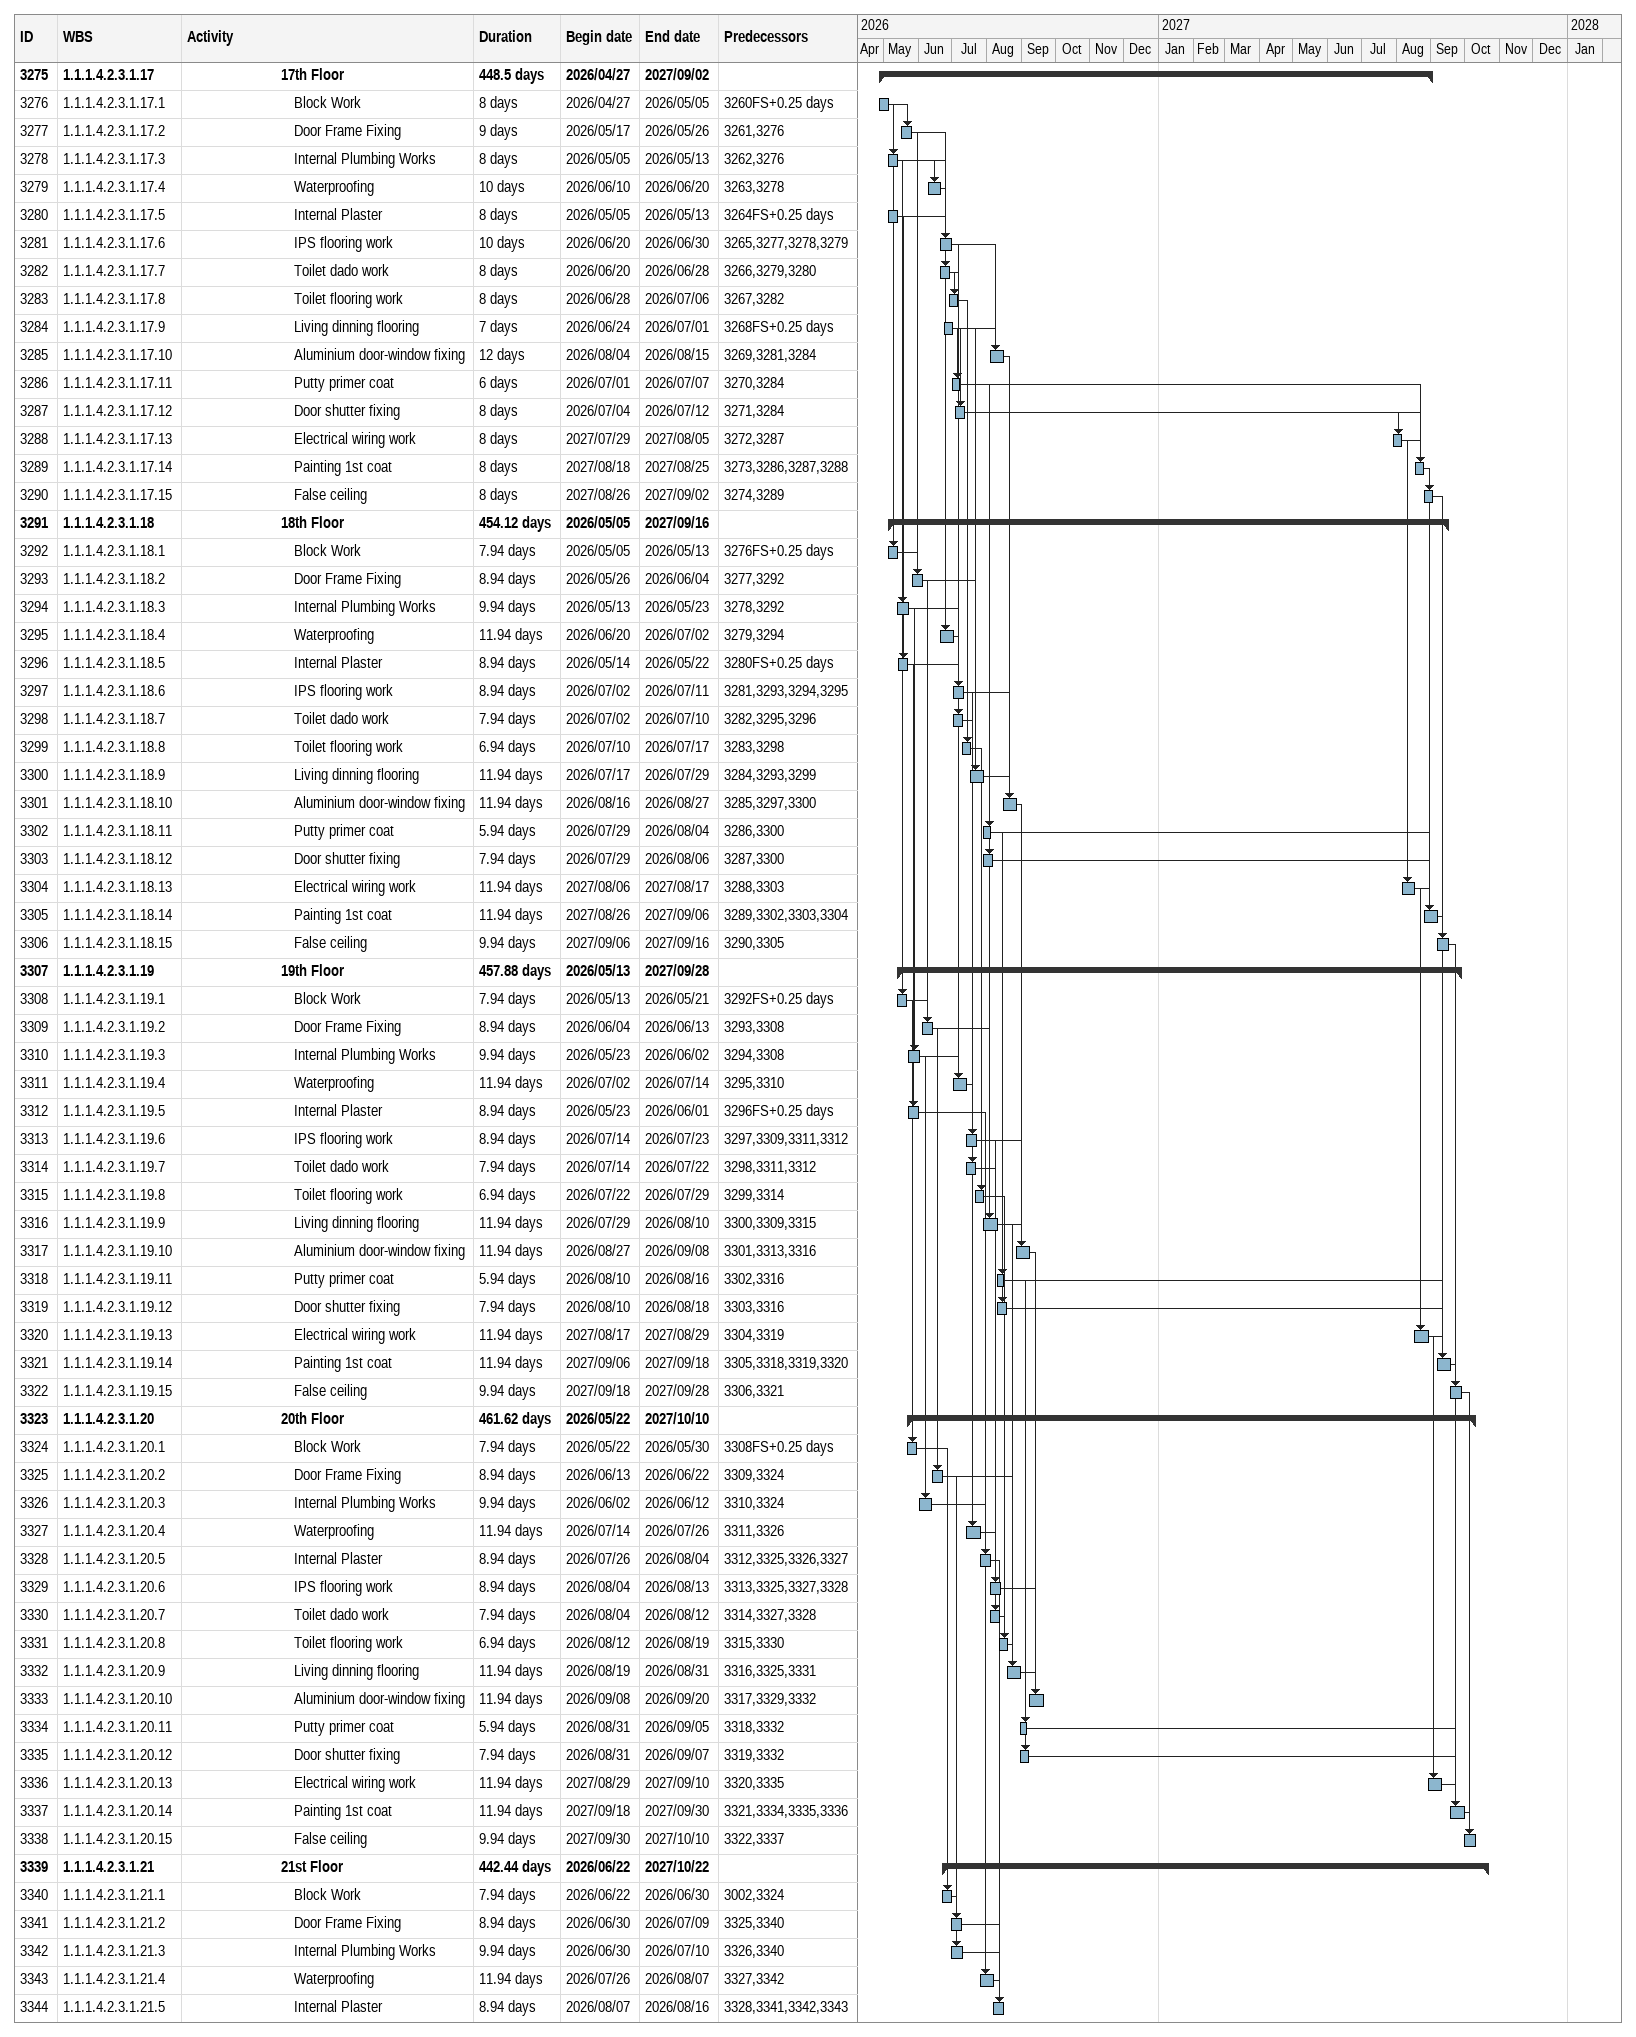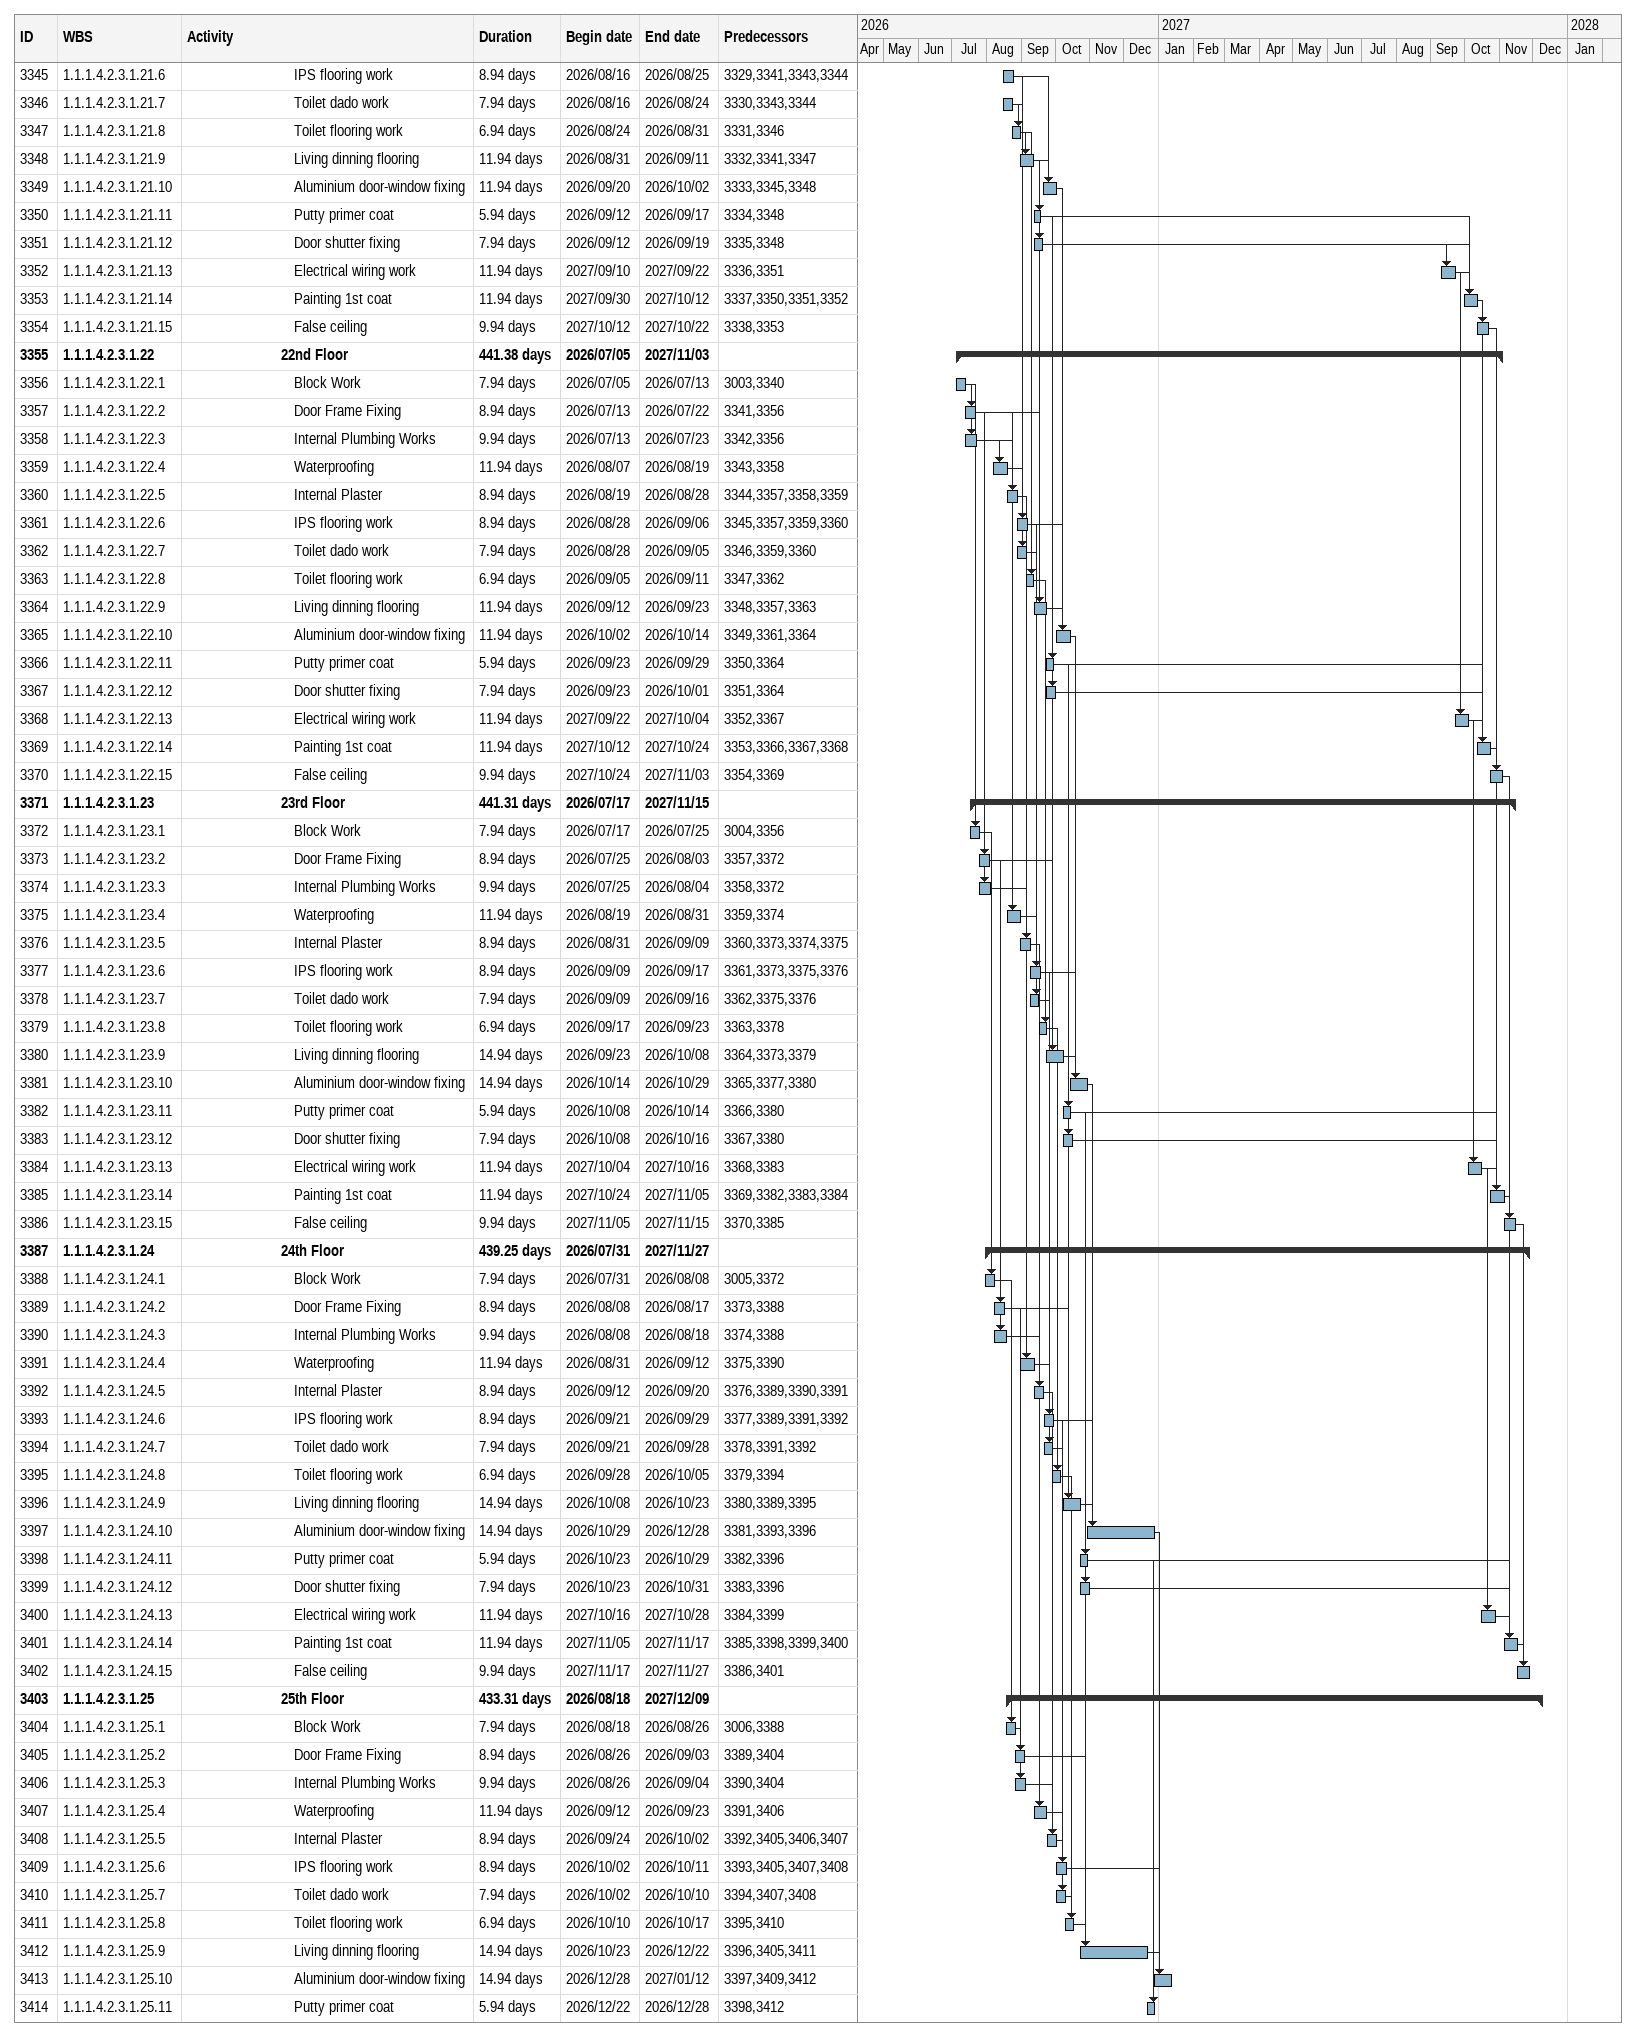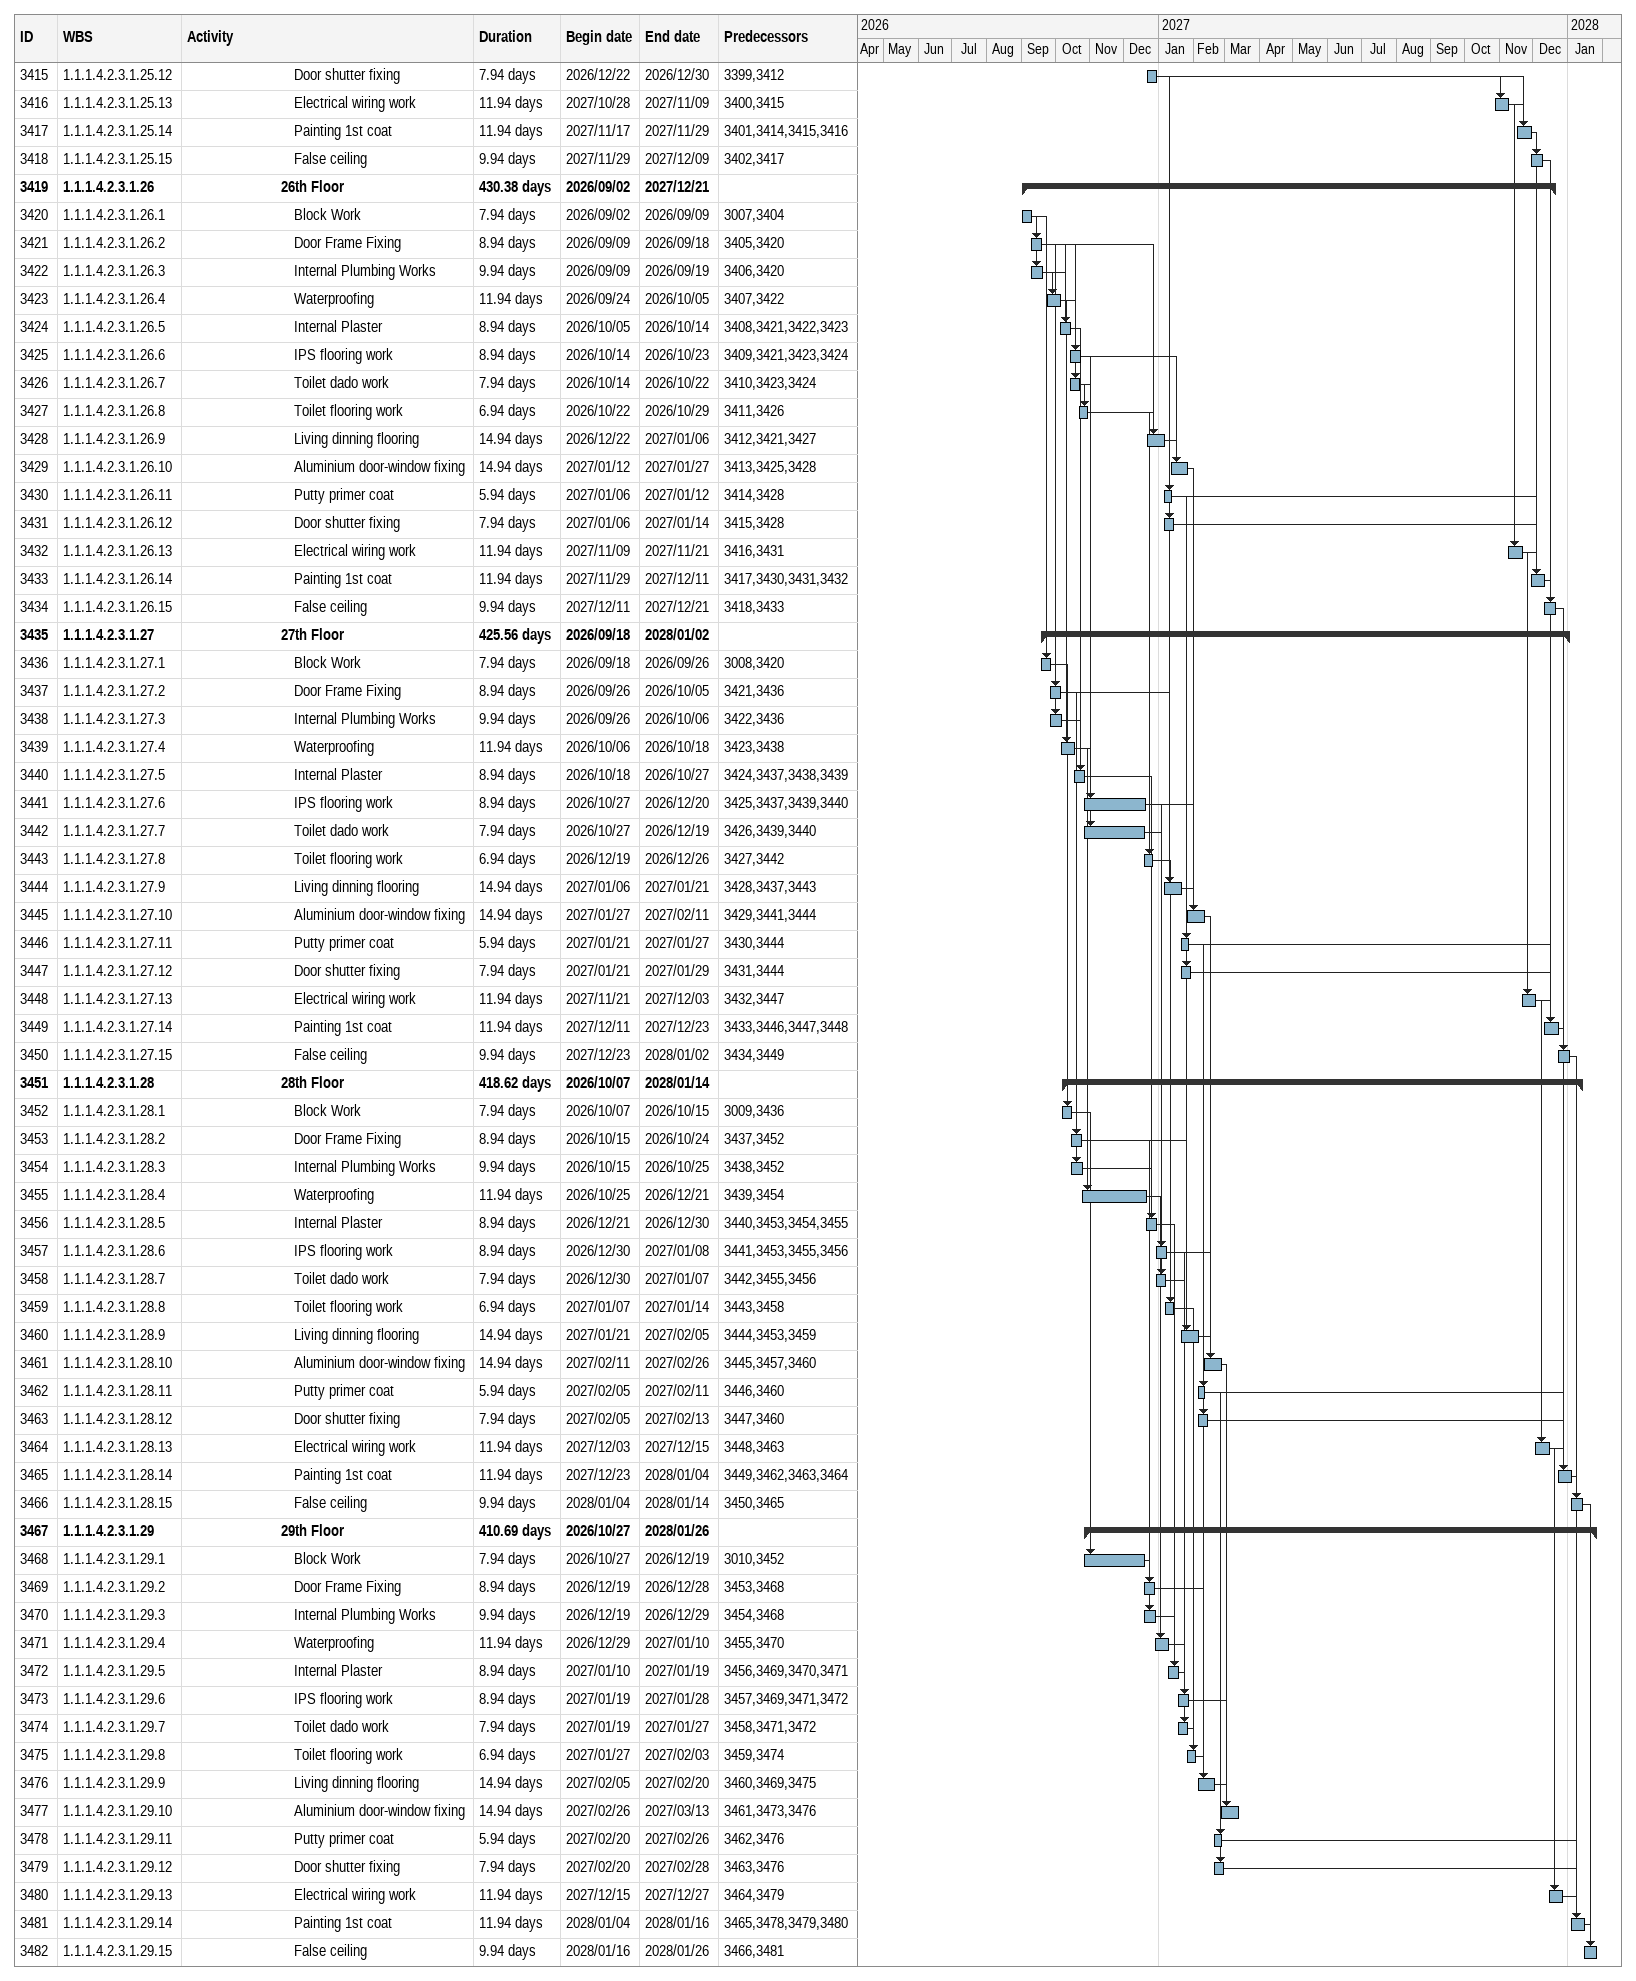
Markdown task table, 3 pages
| ID | WBS | Task | Duration | Start | Finish | Predecessors |
|---|---|---|---|---|---|---|
| 3275 | 1.1.1.4.2.3.1.17 | **17th Floor** | 448.5d | 2026-04-27 | 2027-09-02 |  |
| 3276 | 1.1.1.4.2.3.1.17.1 | Block Work | 8d | 2026-04-27 | 2026-05-05 | 3260FS+0.25d |
| 3277 | 1.1.1.4.2.3.1.17.2 | Door Frame Fixing | 9d | 2026-05-17 | 2026-05-26 | 3261, 3276 |
| 3278 | 1.1.1.4.2.3.1.17.3 | Internal Plumbing Works | 8d | 2026-05-05 | 2026-05-13 | 3262, 3276 |
| 3279 | 1.1.1.4.2.3.1.17.4 | Waterproofing | 10d | 2026-06-10 | 2026-06-20 | 3263, 3278 |
| 3280 | 1.1.1.4.2.3.1.17.5 | Internal Plaster | 8d | 2026-05-05 | 2026-05-13 | 3264FS+0.25d |
| 3281 | 1.1.1.4.2.3.1.17.6 | IPS flooring work | 10d | 2026-06-20 | 2026-06-30 | 3265, 3277, 3278, 3279 |
| 3282 | 1.1.1.4.2.3.1.17.7 | Toilet dado work | 8d | 2026-06-20 | 2026-06-28 | 3266, 3279, 3280 |
| 3283 | 1.1.1.4.2.3.1.17.8 | Toilet flooring work | 8d | 2026-06-28 | 2026-07-06 | 3267, 3282 |
| 3284 | 1.1.1.4.2.3.1.17.9 | Living dinning flooring | 7d | 2026-06-24 | 2026-07-01 | 3268FS+0.25d |
| 3285 | 1.1.1.4.2.3.1.17.10 | Aluminium door-window fixing | 12d | 2026-08-04 | 2026-08-15 | 3269, 3281, 3284 |
| 3286 | 1.1.1.4.2.3.1.17.11 | Putty primer coat | 6d | 2026-07-01 | 2026-07-07 | 3270, 3284 |
| 3287 | 1.1.1.4.2.3.1.17.12 | Door shutter fixing | 8d | 2026-07-04 | 2026-07-12 | 3271, 3284 |
| 3288 | 1.1.1.4.2.3.1.17.13 | Electrical wiring work | 8d | 2027-07-29 | 2027-08-05 | 3272, 3287 |
| 3289 | 1.1.1.4.2.3.1.17.14 | Painting 1st coat | 8d | 2027-08-18 | 2027-08-25 | 3273, 3286, 3287, 3288 |
| 3290 | 1.1.1.4.2.3.1.17.15 | False ceiling | 8d | 2027-08-26 | 2027-09-02 | 3274, 3289 |
| 3291 | 1.1.1.4.2.3.1.18 | **18th Floor** | 454.12d | 2026-05-05 | 2027-09-16 |  |
| 3292 | 1.1.1.4.2.3.1.18.1 | Block Work | 7.94d | 2026-05-05 | 2026-05-13 | 3276FS+0.25d |
| 3293 | 1.1.1.4.2.3.1.18.2 | Door Frame Fixing | 8.94d | 2026-05-26 | 2026-06-04 | 3277, 3292 |
| 3294 | 1.1.1.4.2.3.1.18.3 | Internal Plumbing Works | 9.94d | 2026-05-13 | 2026-05-23 | 3278, 3292 |
| 3295 | 1.1.1.4.2.3.1.18.4 | Waterproofing | 11.94d | 2026-06-20 | 2026-07-02 | 3279, 3294 |
| 3296 | 1.1.1.4.2.3.1.18.5 | Internal Plaster | 8.94d | 2026-05-14 | 2026-05-22 | 3280FS+0.25d |
| 3297 | 1.1.1.4.2.3.1.18.6 | IPS flooring work | 8.94d | 2026-07-02 | 2026-07-11 | 3281, 3293, 3294, 3295 |
| 3298 | 1.1.1.4.2.3.1.18.7 | Toilet dado work | 7.94d | 2026-07-02 | 2026-07-10 | 3282, 3295, 3296 |
| 3299 | 1.1.1.4.2.3.1.18.8 | Toilet flooring work | 6.94d | 2026-07-10 | 2026-07-17 | 3283, 3298 |
| 3300 | 1.1.1.4.2.3.1.18.9 | Living dinning flooring | 11.94d | 2026-07-17 | 2026-07-29 | 3284, 3293, 3299 |
| 3301 | 1.1.1.4.2.3.1.18.10 | Aluminium door-window fixing | 11.94d | 2026-08-16 | 2026-08-27 | 3285, 3297, 3300 |
| 3302 | 1.1.1.4.2.3.1.18.11 | Putty primer coat | 5.94d | 2026-07-29 | 2026-08-04 | 3286, 3300 |
| 3303 | 1.1.1.4.2.3.1.18.12 | Door shutter fixing | 7.94d | 2026-07-29 | 2026-08-06 | 3287, 3300 |
| 3304 | 1.1.1.4.2.3.1.18.13 | Electrical wiring work | 11.94d | 2027-08-06 | 2027-08-17 | 3288, 3303 |
| 3305 | 1.1.1.4.2.3.1.18.14 | Painting 1st coat | 11.94d | 2027-08-26 | 2027-09-06 | 3289, 3302, 3303, 3304 |
| 3306 | 1.1.1.4.2.3.1.18.15 | False ceiling | 9.94d | 2027-09-06 | 2027-09-16 | 3290, 3305 |
| 3307 | 1.1.1.4.2.3.1.19 | **19th Floor** | 457.88d | 2026-05-13 | 2027-09-28 |  |
| 3308 | 1.1.1.4.2.3.1.19.1 | Block Work | 7.94d | 2026-05-13 | 2026-05-21 | 3292FS+0.25d |
| 3309 | 1.1.1.4.2.3.1.19.2 | Door Frame Fixing | 8.94d | 2026-06-04 | 2026-06-13 | 3293, 3308 |
| 3310 | 1.1.1.4.2.3.1.19.3 | Internal Plumbing Works | 9.94d | 2026-05-23 | 2026-06-02 | 3294, 3308 |
| 3311 | 1.1.1.4.2.3.1.19.4 | Waterproofing | 11.94d | 2026-07-02 | 2026-07-14 | 3295, 3310 |
| 3312 | 1.1.1.4.2.3.1.19.5 | Internal Plaster | 8.94d | 2026-05-23 | 2026-06-01 | 3296FS+0.25d |
| 3313 | 1.1.1.4.2.3.1.19.6 | IPS flooring work | 8.94d | 2026-07-14 | 2026-07-23 | 3297, 3309, 3311, 3312 |
| 3314 | 1.1.1.4.2.3.1.19.7 | Toilet dado work | 7.94d | 2026-07-14 | 2026-07-22 | 3298, 3311, 3312 |
| 3315 | 1.1.1.4.2.3.1.19.8 | Toilet flooring work | 6.94d | 2026-07-22 | 2026-07-29 | 3299, 3314 |
| 3316 | 1.1.1.4.2.3.1.19.9 | Living dinning flooring | 11.94d | 2026-07-29 | 2026-08-10 | 3300, 3309, 3315 |
| 3317 | 1.1.1.4.2.3.1.19.10 | Aluminium door-window fixing | 11.94d | 2026-08-27 | 2026-09-08 | 3301, 3313, 3316 |
| 3318 | 1.1.1.4.2.3.1.19.11 | Putty primer coat | 5.94d | 2026-08-10 | 2026-08-16 | 3302, 3316 |
| 3319 | 1.1.1.4.2.3.1.19.12 | Door shutter fixing | 7.94d | 2026-08-10 | 2026-08-18 | 3303, 3316 |
| 3320 | 1.1.1.4.2.3.1.19.13 | Electrical wiring work | 11.94d | 2027-08-17 | 2027-08-29 | 3304, 3319 |
| 3321 | 1.1.1.4.2.3.1.19.14 | Painting 1st coat | 11.94d | 2027-09-06 | 2027-09-18 | 3305, 3318, 3319, 3320 |
| 3322 | 1.1.1.4.2.3.1.19.15 | False ceiling | 9.94d | 2027-09-18 | 2027-09-28 | 3306, 3321 |
| 3323 | 1.1.1.4.2.3.1.20 | **20th Floor** | 461.62d | 2026-05-22 | 2027-10-10 |  |
| 3324 | 1.1.1.4.2.3.1.20.1 | Block Work | 7.94d | 2026-05-22 | 2026-05-30 | 3308FS+0.25d |
| 3325 | 1.1.1.4.2.3.1.20.2 | Door Frame Fixing | 8.94d | 2026-06-13 | 2026-06-22 | 3309, 3324 |
| 3326 | 1.1.1.4.2.3.1.20.3 | Internal Plumbing Works | 9.94d | 2026-06-02 | 2026-06-12 | 3310, 3324 |
| 3327 | 1.1.1.4.2.3.1.20.4 | Waterproofing | 11.94d | 2026-07-14 | 2026-07-26 | 3311, 3326 |
| 3328 | 1.1.1.4.2.3.1.20.5 | Internal Plaster | 8.94d | 2026-07-26 | 2026-08-04 | 3312, 3325, 3326, 3327 |
| 3329 | 1.1.1.4.2.3.1.20.6 | IPS flooring work | 8.94d | 2026-08-04 | 2026-08-13 | 3313, 3325, 3327, 3328 |
| 3330 | 1.1.1.4.2.3.1.20.7 | Toilet dado work | 7.94d | 2026-08-04 | 2026-08-12 | 3314, 3327, 3328 |
| 3331 | 1.1.1.4.2.3.1.20.8 | Toilet flooring work | 6.94d | 2026-08-12 | 2026-08-19 | 3315, 3330 |
| 3332 | 1.1.1.4.2.3.1.20.9 | Living dinning flooring | 11.94d | 2026-08-19 | 2026-08-31 | 3316, 3325, 3331 |
| 3333 | 1.1.1.4.2.3.1.20.10 | Aluminium door-window fixing | 11.94d | 2026-09-08 | 2026-09-20 | 3317, 3329, 3332 |
| 3334 | 1.1.1.4.2.3.1.20.11 | Putty primer coat | 5.94d | 2026-08-31 | 2026-09-05 | 3318, 3332 |
| 3335 | 1.1.1.4.2.3.1.20.12 | Door shutter fixing | 7.94d | 2026-08-31 | 2026-09-07 | 3319, 3332 |
| 3336 | 1.1.1.4.2.3.1.20.13 | Electrical wiring work | 11.94d | 2027-08-29 | 2027-09-10 | 3320, 3335 |
| 3337 | 1.1.1.4.2.3.1.20.14 | Painting 1st coat | 11.94d | 2027-09-18 | 2027-09-30 | 3321, 3334, 3335, 3336 |
| 3338 | 1.1.1.4.2.3.1.20.15 | False ceiling | 9.94d | 2027-09-30 | 2027-10-10 | 3322, 3337 |
| 3339 | 1.1.1.4.2.3.1.21 | **21st Floor** | 442.44d | 2026-06-22 | 2027-10-22 |  |
| 3340 | 1.1.1.4.2.3.1.21.1 | Block Work | 7.94d | 2026-06-22 | 2026-06-30 | 3002, 3324 |
| 3341 | 1.1.1.4.2.3.1.21.2 | Door Frame Fixing | 8.94d | 2026-06-30 | 2026-07-09 | 3325, 3340 |
| 3342 | 1.1.1.4.2.3.1.21.3 | Internal Plumbing Works | 9.94d | 2026-06-30 | 2026-07-10 | 3326, 3340 |
| 3343 | 1.1.1.4.2.3.1.21.4 | Waterproofing | 11.94d | 2026-07-26 | 2026-08-07 | 3327, 3342 |
| 3344 | 1.1.1.4.2.3.1.21.5 | Internal Plaster | 8.94d | 2026-08-07 | 2026-08-16 | 3328, 3341, 3342, 3343 |
| 3345 | 1.1.1.4.2.3.1.21.6 | IPS flooring work | 8.94d | 2026-08-16 | 2026-08-25 | 3329, 3341, 3343, 3344 |
| 3346 | 1.1.1.4.2.3.1.21.7 | Toilet dado work | 7.94d | 2026-08-16 | 2026-08-24 | 3330, 3343, 3344 |
| 3347 | 1.1.1.4.2.3.1.21.8 | Toilet flooring work | 6.94d | 2026-08-24 | 2026-08-31 | 3331, 3346 |
| 3348 | 1.1.1.4.2.3.1.21.9 | Living dinning flooring | 11.94d | 2026-08-31 | 2026-09-11 | 3332, 3341, 3347 |
| 3349 | 1.1.1.4.2.3.1.21.10 | Aluminium door-window fixing | 11.94d | 2026-09-20 | 2026-10-02 | 3333, 3345, 3348 |
| 3350 | 1.1.1.4.2.3.1.21.11 | Putty primer coat | 5.94d | 2026-09-12 | 2026-09-17 | 3334, 3348 |
| 3351 | 1.1.1.4.2.3.1.21.12 | Door shutter fixing | 7.94d | 2026-09-12 | 2026-09-19 | 3335, 3348 |
| 3352 | 1.1.1.4.2.3.1.21.13 | Electrical wiring work | 11.94d | 2027-09-10 | 2027-09-22 | 3336, 3351 |
| 3353 | 1.1.1.4.2.3.1.21.14 | Painting 1st coat | 11.94d | 2027-09-30 | 2027-10-12 | 3337, 3350, 3351, 3352 |
| 3354 | 1.1.1.4.2.3.1.21.15 | False ceiling | 9.94d | 2027-10-12 | 2027-10-22 | 3338, 3353 |
| 3355 | 1.1.1.4.2.3.1.22 | **22nd Floor** | 441.38d | 2026-07-05 | 2027-11-03 |  |
| 3356 | 1.1.1.4.2.3.1.22.1 | Block Work | 7.94d | 2026-07-05 | 2026-07-13 | 3003, 3340 |
| 3357 | 1.1.1.4.2.3.1.22.2 | Door Frame Fixing | 8.94d | 2026-07-13 | 2026-07-22 | 3341, 3356 |
| 3358 | 1.1.1.4.2.3.1.22.3 | Internal Plumbing Works | 9.94d | 2026-07-13 | 2026-07-23 | 3342, 3356 |
| 3359 | 1.1.1.4.2.3.1.22.4 | Waterproofing | 11.94d | 2026-08-07 | 2026-08-19 | 3343, 3358 |
| 3360 | 1.1.1.4.2.3.1.22.5 | Internal Plaster | 8.94d | 2026-08-19 | 2026-08-28 | 3344, 3357, 3358, 3359 |
| 3361 | 1.1.1.4.2.3.1.22.6 | IPS flooring work | 8.94d | 2026-08-28 | 2026-09-06 | 3345, 3357, 3359, 3360 |
| 3362 | 1.1.1.4.2.3.1.22.7 | Toilet dado work | 7.94d | 2026-08-28 | 2026-09-05 | 3346, 3359, 3360 |
| 3363 | 1.1.1.4.2.3.1.22.8 | Toilet flooring work | 6.94d | 2026-09-05 | 2026-09-11 | 3347, 3362 |
| 3364 | 1.1.1.4.2.3.1.22.9 | Living dinning flooring | 11.94d | 2026-09-12 | 2026-09-23 | 3348, 3357, 3363 |
| 3365 | 1.1.1.4.2.3.1.22.10 | Aluminium door-window fixing | 11.94d | 2026-10-02 | 2026-10-14 | 3349, 3361, 3364 |
| 3366 | 1.1.1.4.2.3.1.22.11 | Putty primer coat | 5.94d | 2026-09-23 | 2026-09-29 | 3350, 3364 |
| 3367 | 1.1.1.4.2.3.1.22.12 | Door shutter fixing | 7.94d | 2026-09-23 | 2026-10-01 | 3351, 3364 |
| 3368 | 1.1.1.4.2.3.1.22.13 | Electrical wiring work | 11.94d | 2027-09-22 | 2027-10-04 | 3352, 3367 |
| 3369 | 1.1.1.4.2.3.1.22.14 | Painting 1st coat | 11.94d | 2027-10-12 | 2027-10-24 | 3353, 3366, 3367, 3368 |
| 3370 | 1.1.1.4.2.3.1.22.15 | False ceiling | 9.94d | 2027-10-24 | 2027-11-03 | 3354, 3369 |
| 3371 | 1.1.1.4.2.3.1.23 | **23rd Floor** | 441.31d | 2026-07-17 | 2027-11-15 |  |
| 3372 | 1.1.1.4.2.3.1.23.1 | Block Work | 7.94d | 2026-07-17 | 2026-07-25 | 3004, 3356 |
| 3373 | 1.1.1.4.2.3.1.23.2 | Door Frame Fixing | 8.94d | 2026-07-25 | 2026-08-03 | 3357, 3372 |
| 3374 | 1.1.1.4.2.3.1.23.3 | Internal Plumbing Works | 9.94d | 2026-07-25 | 2026-08-04 | 3358, 3372 |
| 3375 | 1.1.1.4.2.3.1.23.4 | Waterproofing | 11.94d | 2026-08-19 | 2026-08-31 | 3359, 3374 |
| 3376 | 1.1.1.4.2.3.1.23.5 | Internal Plaster | 8.94d | 2026-08-31 | 2026-09-09 | 3360, 3373, 3374, 3375 |
| 3377 | 1.1.1.4.2.3.1.23.6 | IPS flooring work | 8.94d | 2026-09-09 | 2026-09-17 | 3361, 3373, 3375, 3376 |
| 3378 | 1.1.1.4.2.3.1.23.7 | Toilet dado work | 7.94d | 2026-09-09 | 2026-09-16 | 3362, 3375, 3376 |
| 3379 | 1.1.1.4.2.3.1.23.8 | Toilet flooring work | 6.94d | 2026-09-17 | 2026-09-23 | 3363, 3378 |
| 3380 | 1.1.1.4.2.3.1.23.9 | Living dinning flooring | 14.94d | 2026-09-23 | 2026-10-08 | 3364, 3373, 3379 |
| 3381 | 1.1.1.4.2.3.1.23.10 | Aluminium door-window fixing | 14.94d | 2026-10-14 | 2026-10-29 | 3365, 3377, 3380 |
| 3382 | 1.1.1.4.2.3.1.23.11 | Putty primer coat | 5.94d | 2026-10-08 | 2026-10-14 | 3366, 3380 |
| 3383 | 1.1.1.4.2.3.1.23.12 | Door shutter fixing | 7.94d | 2026-10-08 | 2026-10-16 | 3367, 3380 |
| 3384 | 1.1.1.4.2.3.1.23.13 | Electrical wiring work | 11.94d | 2027-10-04 | 2027-10-16 | 3368, 3383 |
| 3385 | 1.1.1.4.2.3.1.23.14 | Painting 1st coat | 11.94d | 2027-10-24 | 2027-11-05 | 3369, 3382, 3383, 3384 |
| 3386 | 1.1.1.4.2.3.1.23.15 | False ceiling | 9.94d | 2027-11-05 | 2027-11-15 | 3370, 3385 |
| 3387 | 1.1.1.4.2.3.1.24 | **24th Floor** | 439.25d | 2026-07-31 | 2027-11-27 |  |
| 3388 | 1.1.1.4.2.3.1.24.1 | Block Work | 7.94d | 2026-07-31 | 2026-08-08 | 3005, 3372 |
| 3389 | 1.1.1.4.2.3.1.24.2 | Door Frame Fixing | 8.94d | 2026-08-08 | 2026-08-17 | 3373, 3388 |
| 3390 | 1.1.1.4.2.3.1.24.3 | Internal Plumbing Works | 9.94d | 2026-08-08 | 2026-08-18 | 3374, 3388 |
| 3391 | 1.1.1.4.2.3.1.24.4 | Waterproofing | 11.94d | 2026-08-31 | 2026-09-12 | 3375, 3390 |
| 3392 | 1.1.1.4.2.3.1.24.5 | Internal Plaster | 8.94d | 2026-09-12 | 2026-09-20 | 3376, 3389, 3390, 3391 |
| 3393 | 1.1.1.4.2.3.1.24.6 | IPS flooring work | 8.94d | 2026-09-21 | 2026-09-29 | 3377, 3389, 3391, 3392 |
| 3394 | 1.1.1.4.2.3.1.24.7 | Toilet dado work | 7.94d | 2026-09-21 | 2026-09-28 | 3378, 3391, 3392 |
| 3395 | 1.1.1.4.2.3.1.24.8 | Toilet flooring work | 6.94d | 2026-09-28 | 2026-10-05 | 3379, 3394 |
| 3396 | 1.1.1.4.2.3.1.24.9 | Living dinning flooring | 14.94d | 2026-10-08 | 2026-10-23 | 3380, 3389, 3395 |
| 3397 | 1.1.1.4.2.3.1.24.10 | Aluminium door-window fixing | 14.94d | 2026-10-29 | 2026-12-28 | 3381, 3393, 3396 |
| 3398 | 1.1.1.4.2.3.1.24.11 | Putty primer coat | 5.94d | 2026-10-23 | 2026-10-29 | 3382, 3396 |
| 3399 | 1.1.1.4.2.3.1.24.12 | Door shutter fixing | 7.94d | 2026-10-23 | 2026-10-31 | 3383, 3396 |
| 3400 | 1.1.1.4.2.3.1.24.13 | Electrical wiring work | 11.94d | 2027-10-16 | 2027-10-28 | 3384, 3399 |
| 3401 | 1.1.1.4.2.3.1.24.14 | Painting 1st coat | 11.94d | 2027-11-05 | 2027-11-17 | 3385, 3398, 3399, 3400 |
| 3402 | 1.1.1.4.2.3.1.24.15 | False ceiling | 9.94d | 2027-11-17 | 2027-11-27 | 3386, 3401 |
| 3403 | 1.1.1.4.2.3.1.25 | **25th Floor** | 433.31d | 2026-08-18 | 2027-12-09 |  |
| 3404 | 1.1.1.4.2.3.1.25.1 | Block Work | 7.94d | 2026-08-18 | 2026-08-26 | 3006, 3388 |
| 3405 | 1.1.1.4.2.3.1.25.2 | Door Frame Fixing | 8.94d | 2026-08-26 | 2026-09-03 | 3389, 3404 |
| 3406 | 1.1.1.4.2.3.1.25.3 | Internal Plumbing Works | 9.94d | 2026-08-26 | 2026-09-04 | 3390, 3404 |
| 3407 | 1.1.1.4.2.3.1.25.4 | Waterproofing | 11.94d | 2026-09-12 | 2026-09-23 | 3391, 3406 |
| 3408 | 1.1.1.4.2.3.1.25.5 | Internal Plaster | 8.94d | 2026-09-24 | 2026-10-02 | 3392, 3405, 3406, 3407 |
| 3409 | 1.1.1.4.2.3.1.25.6 | IPS flooring work | 8.94d | 2026-10-02 | 2026-10-11 | 3393, 3405, 3407, 3408 |
| 3410 | 1.1.1.4.2.3.1.25.7 | Toilet dado work | 7.94d | 2026-10-02 | 2026-10-10 | 3394, 3407, 3408 |
| 3411 | 1.1.1.4.2.3.1.25.8 | Toilet flooring work | 6.94d | 2026-10-10 | 2026-10-17 | 3395, 3410 |
| 3412 | 1.1.1.4.2.3.1.25.9 | Living dinning flooring | 14.94d | 2026-10-23 | 2026-12-22 | 3396, 3405, 3411 |
| 3413 | 1.1.1.4.2.3.1.25.10 | Aluminium door-window fixing | 14.94d | 2026-12-28 | 2027-01-12 | 3397, 3409, 3412 |
| 3414 | 1.1.1.4.2.3.1.25.11 | Putty primer coat | 5.94d | 2026-12-22 | 2026-12-28 | 3398, 3412 |
| 3415 | 1.1.1.4.2.3.1.25.12 | Door shutter fixing | 7.94d | 2026-12-22 | 2026-12-30 | 3399, 3412 |
| 3416 | 1.1.1.4.2.3.1.25.13 | Electrical wiring work | 11.94d | 2027-10-28 | 2027-11-09 | 3400, 3415 |
| 3417 | 1.1.1.4.2.3.1.25.14 | Painting 1st coat | 11.94d | 2027-11-17 | 2027-11-29 | 3401, 3414, 3415, 3416 |
| 3418 | 1.1.1.4.2.3.1.25.15 | False ceiling | 9.94d | 2027-11-29 | 2027-12-09 | 3402, 3417 |
| 3419 | 1.1.1.4.2.3.1.26 | **26th Floor** | 430.38d | 2026-09-02 | 2027-12-21 |  |
| 3420 | 1.1.1.4.2.3.1.26.1 | Block Work | 7.94d | 2026-09-02 | 2026-09-09 | 3007, 3404 |
| 3421 | 1.1.1.4.2.3.1.26.2 | Door Frame Fixing | 8.94d | 2026-09-09 | 2026-09-18 | 3405, 3420 |
| 3422 | 1.1.1.4.2.3.1.26.3 | Internal Plumbing Works | 9.94d | 2026-09-09 | 2026-09-19 | 3406, 3420 |
| 3423 | 1.1.1.4.2.3.1.26.4 | Waterproofing | 11.94d | 2026-09-24 | 2026-10-05 | 3407, 3422 |
| 3424 | 1.1.1.4.2.3.1.26.5 | Internal Plaster | 8.94d | 2026-10-05 | 2026-10-14 | 3408, 3421, 3422, 3423 |
| 3425 | 1.1.1.4.2.3.1.26.6 | IPS flooring work | 8.94d | 2026-10-14 | 2026-10-23 | 3409, 3421, 3423, 3424 |
| 3426 | 1.1.1.4.2.3.1.26.7 | Toilet dado work | 7.94d | 2026-10-14 | 2026-10-22 | 3410, 3423, 3424 |
| 3427 | 1.1.1.4.2.3.1.26.8 | Toilet flooring work | 6.94d | 2026-10-22 | 2026-10-29 | 3411, 3426 |
| 3428 | 1.1.1.4.2.3.1.26.9 | Living dinning flooring | 14.94d | 2026-12-22 | 2027-01-06 | 3412, 3421, 3427 |
| 3429 | 1.1.1.4.2.3.1.26.10 | Aluminium door-window fixing | 14.94d | 2027-01-12 | 2027-01-27 | 3413, 3425, 3428 |
| 3430 | 1.1.1.4.2.3.1.26.11 | Putty primer coat | 5.94d | 2027-01-06 | 2027-01-12 | 3414, 3428 |
| 3431 | 1.1.1.4.2.3.1.26.12 | Door shutter fixing | 7.94d | 2027-01-06 | 2027-01-14 | 3415, 3428 |
| 3432 | 1.1.1.4.2.3.1.26.13 | Electrical wiring work | 11.94d | 2027-11-09 | 2027-11-21 | 3416, 3431 |
| 3433 | 1.1.1.4.2.3.1.26.14 | Painting 1st coat | 11.94d | 2027-11-29 | 2027-12-11 | 3417, 3430, 3431, 3432 |
| 3434 | 1.1.1.4.2.3.1.26.15 | False ceiling | 9.94d | 2027-12-11 | 2027-12-21 | 3418, 3433 |
| 3435 | 1.1.1.4.2.3.1.27 | **27th Floor** | 425.56d | 2026-09-18 | 2028-01-02 |  |
| 3436 | 1.1.1.4.2.3.1.27.1 | Block Work | 7.94d | 2026-09-18 | 2026-09-26 | 3008, 3420 |
| 3437 | 1.1.1.4.2.3.1.27.2 | Door Frame Fixing | 8.94d | 2026-09-26 | 2026-10-05 | 3421, 3436 |
| 3438 | 1.1.1.4.2.3.1.27.3 | Internal Plumbing Works | 9.94d | 2026-09-26 | 2026-10-06 | 3422, 3436 |
| 3439 | 1.1.1.4.2.3.1.27.4 | Waterproofing | 11.94d | 2026-10-06 | 2026-10-18 | 3423, 3438 |
| 3440 | 1.1.1.4.2.3.1.27.5 | Internal Plaster | 8.94d | 2026-10-18 | 2026-10-27 | 3424, 3437, 3438, 3439 |
| 3441 | 1.1.1.4.2.3.1.27.6 | IPS flooring work | 8.94d | 2026-10-27 | 2026-12-20 | 3425, 3437, 3439, 3440 |
| 3442 | 1.1.1.4.2.3.1.27.7 | Toilet dado work | 7.94d | 2026-10-27 | 2026-12-19 | 3426, 3439, 3440 |
| 3443 | 1.1.1.4.2.3.1.27.8 | Toilet flooring work | 6.94d | 2026-12-19 | 2026-12-26 | 3427, 3442 |
| 3444 | 1.1.1.4.2.3.1.27.9 | Living dinning flooring | 14.94d | 2027-01-06 | 2027-01-21 | 3428, 3437, 3443 |
| 3445 | 1.1.1.4.2.3.1.27.10 | Aluminium door-window fixing | 14.94d | 2027-01-27 | 2027-02-11 | 3429, 3441, 3444 |
| 3446 | 1.1.1.4.2.3.1.27.11 | Putty primer coat | 5.94d | 2027-01-21 | 2027-01-27 | 3430, 3444 |
| 3447 | 1.1.1.4.2.3.1.27.12 | Door shutter fixing | 7.94d | 2027-01-21 | 2027-01-29 | 3431, 3444 |
| 3448 | 1.1.1.4.2.3.1.27.13 | Electrical wiring work | 11.94d | 2027-11-21 | 2027-12-03 | 3432, 3447 |
| 3449 | 1.1.1.4.2.3.1.27.14 | Painting 1st coat | 11.94d | 2027-12-11 | 2027-12-23 | 3433, 3446, 3447, 3448 |
| 3450 | 1.1.1.4.2.3.1.27.15 | False ceiling | 9.94d | 2027-12-23 | 2028-01-02 | 3434, 3449 |
| 3451 | 1.1.1.4.2.3.1.28 | **28th Floor** | 418.62d | 2026-10-07 | 2028-01-14 |  |
| 3452 | 1.1.1.4.2.3.1.28.1 | Block Work | 7.94d | 2026-10-07 | 2026-10-15 | 3009, 3436 |
| 3453 | 1.1.1.4.2.3.1.28.2 | Door Frame Fixing | 8.94d | 2026-10-15 | 2026-10-24 | 3437, 3452 |
| 3454 | 1.1.1.4.2.3.1.28.3 | Internal Plumbing Works | 9.94d | 2026-10-15 | 2026-10-25 | 3438, 3452 |
| 3455 | 1.1.1.4.2.3.1.28.4 | Waterproofing | 11.94d | 2026-10-25 | 2026-12-21 | 3439, 3454 |
| 3456 | 1.1.1.4.2.3.1.28.5 | Internal Plaster | 8.94d | 2026-12-21 | 2026-12-30 | 3440, 3453, 3454, 3455 |
| 3457 | 1.1.1.4.2.3.1.28.6 | IPS flooring work | 8.94d | 2026-12-30 | 2027-01-08 | 3441, 3453, 3455, 3456 |
| 3458 | 1.1.1.4.2.3.1.28.7 | Toilet dado work | 7.94d | 2026-12-30 | 2027-01-07 | 3442, 3455, 3456 |
| 3459 | 1.1.1.4.2.3.1.28.8 | Toilet flooring work | 6.94d | 2027-01-07 | 2027-01-14 | 3443, 3458 |
| 3460 | 1.1.1.4.2.3.1.28.9 | Living dinning flooring | 14.94d | 2027-01-21 | 2027-02-05 | 3444, 3453, 3459 |
| 3461 | 1.1.1.4.2.3.1.28.10 | Aluminium door-window fixing | 14.94d | 2027-02-11 | 2027-02-26 | 3445, 3457, 3460 |
| 3462 | 1.1.1.4.2.3.1.28.11 | Putty primer coat | 5.94d | 2027-02-05 | 2027-02-11 | 3446, 3460 |
| 3463 | 1.1.1.4.2.3.1.28.12 | Door shutter fixing | 7.94d | 2027-02-05 | 2027-02-13 | 3447, 3460 |
| 3464 | 1.1.1.4.2.3.1.28.13 | Electrical wiring work | 11.94d | 2027-12-03 | 2027-12-15 | 3448, 3463 |
| 3465 | 1.1.1.4.2.3.1.28.14 | Painting 1st coat | 11.94d | 2027-12-23 | 2028-01-04 | 3449, 3462, 3463, 3464 |
| 3466 | 1.1.1.4.2.3.1.28.15 | False ceiling | 9.94d | 2028-01-04 | 2028-01-14 | 3450, 3465 |
| 3467 | 1.1.1.4.2.3.1.29 | **29th Floor** | 410.69d | 2026-10-27 | 2028-01-26 |  |
| 3468 | 1.1.1.4.2.3.1.29.1 | Block Work | 7.94d | 2026-10-27 | 2026-12-19 | 3010, 3452 |
| 3469 | 1.1.1.4.2.3.1.29.2 | Door Frame Fixing | 8.94d | 2026-12-19 | 2026-12-28 | 3453, 3468 |
| 3470 | 1.1.1.4.2.3.1.29.3 | Internal Plumbing Works | 9.94d | 2026-12-19 | 2026-12-29 | 3454, 3468 |
| 3471 | 1.1.1.4.2.3.1.29.4 | Waterproofing | 11.94d | 2026-12-29 | 2027-01-10 | 3455, 3470 |
| 3472 | 1.1.1.4.2.3.1.29.5 | Internal Plaster | 8.94d | 2027-01-10 | 2027-01-19 | 3456, 3469, 3470, 3471 |
| 3473 | 1.1.1.4.2.3.1.29.6 | IPS flooring work | 8.94d | 2027-01-19 | 2027-01-28 | 3457, 3469, 3471, 3472 |
| 3474 | 1.1.1.4.2.3.1.29.7 | Toilet dado work | 7.94d | 2027-01-19 | 2027-01-27 | 3458, 3471, 3472 |
| 3475 | 1.1.1.4.2.3.1.29.8 | Toilet flooring work | 6.94d | 2027-01-27 | 2027-02-03 | 3459, 3474 |
| 3476 | 1.1.1.4.2.3.1.29.9 | Living dinning flooring | 14.94d | 2027-02-05 | 2027-02-20 | 3460, 3469, 3475 |
| 3477 | 1.1.1.4.2.3.1.29.10 | Aluminium door-window fixing | 14.94d | 2027-02-26 | 2027-03-13 | 3461, 3473, 3476 |
| 3478 | 1.1.1.4.2.3.1.29.11 | Putty primer coat | 5.94d | 2027-02-20 | 2027-02-26 | 3462, 3476 |
| 3479 | 1.1.1.4.2.3.1.29.12 | Door shutter fixing | 7.94d | 2027-02-20 | 2027-02-28 | 3463, 3476 |
| 3480 | 1.1.1.4.2.3.1.29.13 | Electrical wiring work | 11.94d | 2027-12-15 | 2027-12-27 | 3464, 3479 |
| 3481 | 1.1.1.4.2.3.1.29.14 | Painting 1st coat | 11.94d | 2028-01-04 | 2028-01-16 | 3465, 3478, 3479, 3480 |
| 3482 | 1.1.1.4.2.3.1.29.15 | False ceiling | 9.94d | 2028-01-16 | 2028-01-26 | 3466, 3481 |
